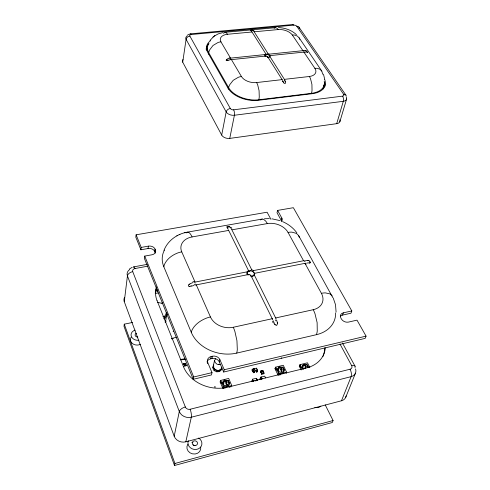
<?xml version="1.0" encoding="UTF-8"?>
<svg xmlns="http://www.w3.org/2000/svg" width="490" height="490" viewBox="0 0 490 490"><rect width="100%" height="100%" fill="white"/><g stroke="black" fill="none" stroke-linecap="round" stroke-linejoin="round"><path stroke-width="0.73" d="M226.594 383.976L226.288 382.12L226.129 383.309L226.594 383.976L226.686 383.149L226.098 382.249L226.129 383.309L226.686 383.149M253.985 371.555L254.053 372.59L253.428 372.743L253.226 371.298L253.869 371.157L253.985 371.555L253.348 371.702L253.428 372.743M252.668 380.436L251.738 381.085L252.668 380.436L253.061 381.453L252.368 380.589M336.091 312.063L335.515 304.707L333.237 298.024M260.582 378.605L259.663 379.119L260.288 379.021C260.76 377.735 261.286 380.914 260.484 378.641M260.986 379.474L260.588 378.464M260.723 372.069L260.643 371.071L261.733 374.256L263.792 373.754L263.859 372.982L263.406 373.3L263.792 373.754L262.861 371.751M277.432 323.737L276.709 325.434L275.221 324.784M281.26 357.951L281.75 357.957M257.44 379.83L256.264 378.323L252.491 379.223L252.399 380.326L253.012 381.685M253.796 369.717L253.777 369.619M213.609 366.563L213.07 367.825L213.254 366.055M283.41 372.026L283.643 369.926L282.822 367.206L279.196 366.906L277.597 368.817L277.793 370.146L278.853 370.195M261.531 377.006L260.435 377.294L260.312 378.36L260.931 379.713M185.367 363.537L184.05 363.819L184.614 365.252L185.937 364.928L185.367 363.537L184.05 363.819L184.614 365.252M346.124 395.896A8.691 6.94 26.4 0 1 341.481 400.771L185.82 441.815A9.163 8.067 11.1 0 1 174.189 436.223L124.27 301.668L127.437 275.894A8.477 6.431 5.5 0 1 129.691 269.512M132.502 322.463L124.264 324.178L124.001 326.316L174.507 465.5L332.287 422.521L333.084 420.53L325.225 404.875M270.939 219.361L267.093 212.225L136.11 234.802L135.81 237.185L140.9 249.796L148.06 248.516A5.329 3.951 6.8 0 1 154.705 251.45L155.073 252.35A5.335 3.957 6.8 0 1 155.281 253.067M281.419 370.63L281.523 369.821L280.85 368.97L281.419 370.63L281.089 368.829L280.935 369.993L281.523 369.821M140.9 249.796L141.218 247.419L136.11 234.802M305.821 367.31L305.221 367.482L305.374 366.33L305.711 368.113L305.117 366.471L305.821 367.31L305.711 368.113M252.662 371.8L252.95 370.789L252.24 369.221L256.558 368.186L257.275 369.748L256.987 370.759L252.662 371.8L251.952 370.232L252.24 369.221M141.218 247.419L148.397 246.139A5.341 3.951 6.8 0 1 155.054 249.085L155.428 249.98A5.347 3.957 6.9 0 1 151.955 254.782L144.734 256.092L144.403 258.469L193.207 379.291L211.466 374.942L212.005 372.645L207.717 362.465A5.837 4.784 13.3 0 1 211.172 356.536L212.47 356.236A5.837 4.784 13.4 0 1 219.881 359.635L224.255 369.742L223.679 372.039L365.166 338.376L366.061 336.134L357.008 320.142L348.519 322.083A5.494 4.11 22.4 0 1 341.383 318.947L340.918 318.102A5.488 4.104 22.4 0 1 343.361 312.841L351.808 310.948L293.363 207.699L277.616 210.412L277.015 212.703L281.248 220.439A4.98 3.497 15 0 1 281.523 221.094M148.06 248.516L148.397 246.139M256.558 368.186L256.46 368.645M154.705 251.45L155.054 249.085M339.815 119.799A6.021 3.687 15.9 0 1 336.704 123.67L229.755 138.401A6.296 4.061 11.3 0 1 221.694 135.081L182.715 62.169L186.084 39.329A5.96 3.424 9.5 0 1 187.002 36.18M155.073 252.35L155.428 249.98M166.876 313.38L165.767 320.558L165.136 321.85M208.489 54.176L208.734 52.718A12.856 9.445 -30.7 0 1 209.597 49.986L213.003 45.472L217.995 42.52A10.566 7.773 -30.6 0 1 220.966 41.864A11.307 6.474 11 0 1 227.464 34.276L252.001 31.997L265.874 53.918A2.438 1.409 12.5 0 0 265.396 54.531L230.527 58.126L220.959 41.864M223.354 383.088L223.403 382.776M221.823 367.469L221.627 368.566L220.169 370.06M212.985 367.053L213.119 368.89L214.118 370.593L216.788 371.818L217.37 371.255L220.053 370.728L221.462 369.27L221.756 367.641M228.371 89.156L228.652 87.686A13.359 9.384 -30.5 0 1 229.59 84.923L233.185 80.323L238.379 77.261A10.982 7.73 -30.5 0 1 241.441 76.544A11.742 6.995 12 0 0 256.582 82.559L282.142 79.625L282.405 80.066M221.694 135.081L226.172 111.898A3.859 2.664 -29.1 0 1 230.331 108.486A2.579 1.611 11.4 0 0 233.626 109.821L342.565 96.138A2.462 1.458 15.8 0 0 343.668 94.331L296.781 26.264A2.279 1.256 13.2 0 0 293.835 25.137A3.436 1.476 85.2 0 0 292.408 24.763M183.799 363.923L183.891 363.464L185.312 363.372L185.992 365.791L184.669 366.097L183.799 363.923L184.669 366.097L184.601 365.687M183.995 363.678L184.761 365.644L183.891 363.464M229.755 138.401L234.41 115.248A3.871 1.421 82.7 0 0 233.626 109.821M185.189 364.021L185.214 363.163M185.759 365.43L185.992 365.791L185.557 364.707M184.516 365.718L186.09 365.338L185.122 363.617M174.189 436.223L179.297 411.514L127.437 275.894A5.133 3.069 -22 0 1 132.741 271.65A3.405 2.573 5.6 0 1 135.02 268.538L147.772 266.162M254.126 369.013C254.181 368.37 252.956 368.658 253.495 369.16L254.518 369.019L253.367 368.774M174.507 465.5L174.942 463.479L124.264 324.178M193.207 379.291L193.703 376.982L144.734 256.092M185.82 441.815L191.308 417.211A5.843 1.574 77.7 0 0 190.145 409.254A3.798 3.259 11.4 0 1 185.336 406.976L132.741 271.65M207.454 363.617L207.717 362.465M206.994 362.006A5.825 4.784 13.3 0 1 210.639 358.845L211.172 356.536M260.643 371.071L261.881 373.748L260.643 371.071L262.701 370.569L263.945 373.245L261.881 373.748L261.733 374.256L260.894 371.984M210.639 358.845L211.937 358.545L212.47 356.236M214.118 370.593L214.344 370.066L215.551 369.84L218.081 370.483L217.37 371.255L219.924 369.913C217.756 371.169 215.086 370.177 213.677 368.278L213.175 366.3L214.516 360.64L215.753 358.496M223.679 372.039L219.324 361.945L219.881 359.635M162.025 303.414L162.3 302.361M229.314 387.443L229.436 386.984M230.796 387.082L230.919 386.622M332.839 297.657L298.582 235.5L296.395 233.381L291.899 232.15A14.951 8.63 -28.5 0 0 288.046 232.425A16.219 11.558 15.1 0 0 267.32 223.587L231.886 229.828L251.762 269.843L249.631 270.995M253.042 370.318L253.397 370.066L253.183 370.354M281.248 220.439L281.866 218.148L277.616 210.412M286.289 373.233L286.577 372.173L283.263 365.277L275.619 367.163L274.988 368.676L278.026 375.046M221.584 368.382L221.045 370.299L219.232 371.641L216.788 371.818M261.721 373.392L263.792 372.853L262.879 370.875L260.821 371.377L261.721 373.392L263.792 372.853L262.879 370.875M262.818 370.728L260.496 371.579L260.882 372.033M336.704 123.67L343.306 101.308A6.137 3.651 15.8 0 0 346.271 97.13M339.87 121.673L346.62 98.986M223.991 385.391L222.864 383.486L224.383 380.142L228.132 380.442L229.798 383.223L228.885 385.214L226.607 386.077L223.489 384.913L222.632 382.127L224.383 380.142L226.588 381.202L228.94 383.235L229.798 383.223M274.988 368.676L275.919 367.745L275.564 368.266M277.793 370.146L279.196 366.906L283.643 369.926L284.568 369.889L283.784 371.812L281.621 372.639L278.559 371.506L277.597 368.817M303.328 369.46L302.122 367.635L303.475 364.419L307.065 364.719L308.847 367.377L307.892 367.42L303.475 364.419L301.944 366.312L302.955 368.976M279.269 374.776L279.122 375.236L278.026 373.858L278.541 374.997M256.429 379.34L256.662 378.672M222.944 388.539L220.126 381.943L220.672 380.424L228.689 378.439L231.764 385.581L225.112 387.155L223.152 386.243L220.672 380.424M164.009 318.77L166.447 312.577M340.317 316.369A5.476 4.104 22.4 0 1 342.541 315.101L343.361 312.841M254.053 372.59L253.869 371.157L253.195 371.396M257.079 371.861L256.889 370.465L257.079 371.861L256.454 372.014L256.209 370.648L256.454 372.014M351.808 310.948L350.969 313.208L342.541 315.101M213.07 367.825L213.683 366.275L213.861 368.027L215.551 369.84M341.481 400.771L351.14 376.639A8.943 6.97 25.4 0 0 355.587 368.878M345.738 397.286L355.483 373.153M226.723 384.907L227.048 384.105L226.202 384.393L226.723 384.907L227.238 384.619L227.048 384.105M281.585 371.53L281.921 370.74L281.07 371.034L281.585 371.53L282.069 371.255L281.921 370.74M301.166 369.968L299.28 366.183L299.954 364.676L307.457 362.808L309.858 367.592M163.972 250.372C167.758 240.529 177.349 233.706 187.615 232.113L262.199 219.061L263.534 219.324L265.537 220.923A14.927 5.666 79.7 0 1 267.32 223.587M213.175 366.3L213.805 364.983M256.895 379.542L257.624 379.695L256.968 379.86M299.843 365.773L300.217 365.252M165.173 322.573L166.073 321.354M209.959 40.511L213.714 36.505M188.821 284.77L188.325 286.019L189.446 286.534M220.126 381.943L220.935 381.459M223.397 33.265L225.026 32.309L275.503 27.679L276.911 28.2A10.29 4.257 84.8 0 1 278.155 29.578A11.043 6.199 12.9 0 1 292.34 35.029A10.29 7.277 -34.7 0 1 294.968 35.145L297.357 36.082L299.127 37.84L321.783 71.044L322.72 74.241M299.727 366.073L300.064 365.712L300.578 367.69L299.727 366.073L299.28 366.183M226.454 59.602L226.141 60.313L226.907 60.546M157.266 289.584L155.704 291.134L157.847 291.029M186.133 232.952C187.425 231.182 189.667 232.689 190.481 234.14A15.417 4.741 80.1 0 1 192.056 236.94A16.764 12.342 10.3 0 0 181.753 251.866A15.747 9.396 -24.1 0 0 177.294 253.134C172.266 255.131 167.556 258.542 164.977 263.393A19.141 11.393 -24.2 0 0 163.838 266.781L191.29 332.373A35.041 27.716 13.5 0 0 236.719 353.1L316.454 334.676A34.006 25.762 19.2 0 0 335.638 312.865M189.226 284.384L189.122 284.476A3.828 3.418 -22.3 0 0 188.84 284.788M187.119 35.329L189.52 34.024M260.404 219.936L262.199 219.061M129.47 268.973L132.22 267.289M214.161 36.174L218.148 33.92L223.115 32.548M212.997 37.05L214.841 35.66M274.112 28.218L275.503 27.679M164.089 318.88L165.271 318.108L166.71 314.813L166.704 312.602M189.881 283.912L190.114 283.771A9.175 9.114 81.6 0 1 190.586 283.52L192.876 282.62M253.495 369.16L254.371 368.854M225.682 386.175L226.999 386.328L228.591 385.41L228.94 383.235L228.132 380.442L223.906 381.722M253.489 368.995L254.377 368.688M227.146 59.094L227.299 59.008A6.107 5.709 24.2 0 1 227.63 58.898L229.124 58.365M310.146 262.634L310.335 261.93L309.355 261.06M305.221 367.482L305.65 367.249M280.935 369.993L281.376 369.754M226.129 383.309L226.594 383.064M176.829 235.849L177.637 235.457M179.168 234.698L179.904 234.343M253.287 371.683L253.912 371.481M256.313 370.954L256.938 370.752M254.855 380.981L257.832 380.405M171.488 338.645L176.363 337.157M191.713 286.099L194.095 285.401M174.942 463.479L333.084 420.53M162.919 316.595L165.001 316.032M261.09 379.352L260.435 377.294L264.735 376.155L265.5 377.906M228.42 60.233L229.994 59.847M256.38 371.647L257.005 371.487M253.355 372.382L253.979 372.222L253.287 372.382M190.145 409.254L350.074 369.215A3.589 2.787 25.2 0 0 351.636 365.589L339.993 344.041M262.426 378.948L260.435 377.294M256.368 370.899L257.005 370.746M261.507 373.76L263.565 373.264M252.95 370.789L257.275 369.748M171.727 338.909L173.191 338.559M253.342 368.884L253.967 368.731M253.459 372.657L254.083 372.504M256.484 371.928L257.109 371.775M194.095 282.289L247.713 271.717A3.632 2.707 14.5 0 1 248.448 270.492L228.671 230.423L192.056 236.94M195.32 285.076L249.043 274.418A3.632 2.707 14.5 0 0 250.751 275.166L272.36 318.966M167.335 314.562L166.986 314.39L167.329 314.182M193.703 376.982L212.005 372.645M224.255 369.742L366.061 336.134M275.619 367.163L278.302 372.786L280.237 373.674L286.577 372.173M256.313 371.647L256.944 371.5M184.62 365.215L185.937 364.928M262.867 370.924L260.821 371.377L261.74 373.331M191.29 332.373A20.274 10.945 -24.8 0 1 192.588 329.004C195.516 324.031 200.496 320.576 205.751 318.402A16.678 9.028 -24.8 0 1 210.443 316.963A17.744 13.861 13.5 0 0 233.277 327.265L272.238 318.708M275.662 317.955L313.22 309.711A17.211 12.875 19 0 0 321.416 293.32L304.988 263.338L254.806 273.279A3.632 2.707 14.5 0 1 254.077 274.504L276.06 318.794M307.426 52.167L306.85 51.321A2.328 1.188 39.4 0 0 306.544 51.095M184.669 232.732L185.287 232.603M304.988 263.338L305.858 263.185M304.431 260.576L253.465 270.584A3.632 2.707 14.5 0 0 251.762 269.843M302.998 365.95L307.065 364.719L307.892 367.42M278.712 368.449L282.822 367.206L284.568 369.889M133.727 266.866L147.233 264.367M155.379 293.418L158.221 292.934M229.926 58.206L230.502 58.132M230.802 59.694L266.315 55.989A2.438 1.409 12.5 0 0 267.466 56.442L282.142 79.625M180.602 359.446L185.11 358.796M208.618 43.861A22.43 13.009 11 0 0 208.734 52.718L228.652 87.686A23.281 14.057 12 0 0 258.83 99.782L311.499 93.327A22.754 13.426 14 0 0 324.447 82.1M304.48 52.044L270.155 55.591A2.438 1.409 12.5 0 1 269.69 56.209L284.402 79.362L309.343 76.495A11.472 6.682 14 0 0 314.886 68.343A10.682 7.215 -34.2 0 1 317.581 68.41L320.013 69.304L321.783 71.044M303.512 50.617L269.231 54.139A2.438 1.409 12.5 0 0 268.085 53.692L254.169 31.789L278.155 29.578M306.93 263.044L308.829 262.885M189.979 34.416A3.589 1.194 84.2 0 1 191.339 34.502L293.835 25.137M190.506 33.847L292.836 24.524M180.522 359.832L185.716 359.403M305.503 260.447L307.5 260.478M264.453 218.748L269.359 218.614M224.947 387.933L223.55 387.976L223.152 386.243L225.639 387.915L225.112 387.155M280.69 374.427L278.712 374.476L278.302 372.786L280.69 374.427L280.237 373.674M305.203 52.032L306.863 52.154M302.122 367.635L303.181 367.684M223.948 383.535L222.864 383.486L222.632 382.127M304.235 50.617L305.595 50.801M278.387 27.587C284.972 27.814 291.66 30.123 296.475 34.717M218.558 364.254L219.03 364.309M220.028 364.652L217.144 364.272L215.269 362.637L214.516 360.64M271.962 218.816L279.962 220.61M225.026 32.309L226.313 32.861A10.523 3.853 84.3 0 1 227.464 34.276M252.044 30.111L250.684 30.215A2.297 0.496 11.9 0 0 250.727 30.3M226.202 384.393L227.238 384.619M281.07 371.034L282.069 371.255M157.462 302.312L162.607 303.506M228.891 226.429L227.605 226.294L226.882 226.729A3.375 1.372 12 0 0 226.888 226.95L226.864 227.005M304.786 368.094L305.319 368.315L305.129 367.825M282.559 221.603C288.2 224.028 293.32 227.856 296.879 232.891M229.265 226.582L229.173 226.539A3.559 1.831 -8.1 0 0 228.848 226.46M252.901 30.423L253.606 31.023M226.607 386.077L226.999 386.328M220.972 368.878L221.462 369.27M230.116 227.182L231.109 228.426M260.288 378.617L260.986 379.334M250.923 30.631L251.444 31.225M269.886 55.976L269.843 55.909A1.201 0.833 60 0 1 268.955 54.127M256.264 378.323L257.44 379.885M332.177 295.893L330.003 293.902L325.415 292.891A15.79 8.25 -28.5 0 0 321.416 293.32M283.906 82.828L283.961 82.902A2.56 1.844 39.5 0 0 284.114 83.141L285.119 83.594L285.596 82.626A4.067 3.479 -9.6 0 0 285.566 82.167L285.541 82.02A6.131 5.12 -32.7 0 0 285.45 81.72M223.691 388.264L222.999 387.308L223.471 388.49M253.924 31.434L254.157 31.777M251.756 31.636L252.001 31.997M345.866 95.078L298.906 27.085M254.586 273.628L254.304 273.095M274.872 324.319L274.957 324.435A3.908 3.228 53.5 0 0 275.196 324.809M292.34 35.029L302.918 50.66M303.886 52.087L314.886 68.343M226.601 384.43L226.086 383.658L226.3 384.16M278.185 370.765L278.975 371.99M284.402 79.362L284.666 79.809M227.899 228.995L227.139 227.703M231.439 59.608L241.441 76.544M253.765 369.007L253.746 368.841M227.972 88.022L207.821 52.571A22.767 13.206 11 0 1 210.535 40.707M191.339 34.502A2.389 1.366 9.5 0 0 189.881 36.101L230.331 108.486M288.046 232.425L303.555 260.729M299.127 37.84L299.825 39.365M342.418 342.951L355.072 366.257M231.562 229.198L231.831 229.718M228.34 229.773L228.579 230.227M283.379 81.953L282.73 80.672M275.441 368.572L276.262 370.201L275.778 368.204M302.575 365.724L303.126 366.826M299.954 364.676L302.11 369.007M298.582 235.5L299.304 237.332M252.491 379.223L253.538 381.404M272.391 319.021L272.636 319.541M278.32 368.211L278.853 369.331M284.984 80.409L285.474 81.714M274.082 322.867L273.114 320.638M262.701 370.569L263.945 373.245M252.564 380.614L252.963 381.483M220.604 381.833L221.364 383.523L221.076 382.145M181.753 251.866L195.069 282.081M196.3 284.868L210.443 316.963M223.569 381.459L224.065 382.616M157.088 300.682L183.493 366.673M276.532 319.89L277.26 322.175A9.31 8.557 -55.5 0 1 277.297 322.714M323.449 74.119L324.741 79.404M280.164 373.717L280.543 374.887M253.226 371.298L253.348 371.702M277.358 322.696L277.395 322.959A6.143 5.929 -22.1 0 1 277.42 323.737M225.804 381.006L225.964 382.421M124.27 301.668A8.25 6.419 5 0 1 124.583 297.381M350.074 369.215A5.445 2.279 75.3 0 1 351.14 376.639L191.308 417.211A9.451 8.134 11.4 0 1 179.297 411.514A5.758 2.799 -23.7 0 1 185.336 406.976M351.636 365.589A5.28 2.456 -28.5 0 1 355.011 367.561M133.304 267.356A5.065 1.268 80.2 0 1 135.02 268.538M183.456 366.685A34.269 28.04 13.5 0 0 227.844 387.167L306.287 367.996A33.283 26.093 19.9 0 0 325.317 347.833M157.051 300.689A32.45 25.064 9.8 0 1 156.518 286.803M324.631 347.937A33.204 26.086 20 0 1 322.959 356.451M155.275 293.339A32.377 25.064 9.8 0 1 156.39 288.402M140.391 344.341A6.48 5.237 4.9 0 1 132.478 343.563A6.48 5.237 4.9 0 1 131.179 337.175M200.729 447.101A7.013 6.229 13.6 0 1 192.472 453.844A7.013 6.229 13.6 0 1 187.927 444.167M320.846 406.112A6.646 5.408 25.4 0 1 314.813 407.38M191.841 442.476A6.137 5.451 13.6 0 1 192.919 442.286M193.213 445.422A2.628 2.34 13.6 0 1 194.983 445.667M138.878 340.25A6.511 5.243 5 0 1 131.32 336.403A6.511 5.243 5 0 1 135.124 330.125M198.573 438.029A7.05 6.241 13.6 0 1 201.127 446.427A7.05 6.241 13.6 0 1 192.086 448.809A7.05 6.241 13.6 0 1 188.332 440.731M137.825 337.016A2.444 1.966 5 0 1 135.215 335.552A2.444 1.966 5 0 1 136.434 333.267M236.719 353.1A20.519 6.652 78.1 0 0 237.295 349.37L236.946 340.697L234.924 331.583A16.893 5.494 78.1 0 0 233.277 327.265M316.454 334.676A19.821 7.914 77.2 0 0 317.251 331.013L317.122 322.598L315.027 313.833A16.317 6.535 77.2 0 0 313.22 309.711M163.838 266.781A33.13 24.708 10.2 0 1 164.419 250.114M248.13 275.062A3.626 2.707 14.5 0 1 249.435 271.043A3.626 2.707 14.5 0 1 254.445 273.469A3.626 2.707 14.5 0 1 250.978 276.44M249.526 271.301A1.788 0.582 -53.2 0 1 248.957 270.584M247.524 274.737A1.752 1.139 -79.8 0 1 246.844 273.212A1.752 1.139 -79.8 0 1 247.664 271.497M249.006 274.712A1.727 1.029 49.7 0 1 248.798 274.768M248.173 274.645A1.727 1.029 49.7 0 1 247.646 274.32M252.258 276.776A1.752 1.47 -49 0 1 250.843 275.166M253.348 274.884A1.795 0.588 -53.6 0 1 252.338 276.139M254.267 273.2A1.788 1.041 51.5 0 1 253.097 271.846A1.788 1.041 51.5 0 1 253.165 270.529M227.832 227.256A14.957 4.477 77.3 0 1 228.334 227.936M227.483 227.875A8.52 2.328 37.3 0 1 227.336 227.623M227.231 227.409A5.635 2.04 25.4 0 1 227.054 227.06M229.13 226.686A5.66 3.35 -16.8 0 1 229.608 226.937M229.822 226.999A8.575 5.653 -34.8 0 1 230.086 227.207M231.354 227.513A14.97 6.995 88.8 0 1 231.874 228.236M304.217 261.366A15.153 9.022 -31 0 1 305.227 261.207M307.5 260.423A8.765 7.172 75 0 1 307.934 260.484M308.13 260.453A5.794 4.355 57.5 0 1 308.798 260.631M308.896 260.772A3.454 2.193 45.8 0 1 309.362 260.986M310.17 262.652A3.62 1.629 28.9 0 1 309.968 262.744M310.103 262.873A5.745 2.236 20.1 0 1 309.649 263.007M309.704 263.014A8.655 2.052 7.9 0 1 309.343 263.069M305.331 264.135A15.147 6.125 -21.6 0 1 306.305 263.975M194.169 284.39A15.974 8.293 -23 0 1 195.547 284.059M191.645 285.872A9.114 3.05 -15.9 0 1 191.161 286.001M190.898 286.056A6.045 3.197 -17 0 1 190.157 286.215M189.998 286.423A3.626 2.53 -21.1 0 1 189.465 286.472M189.269 284.439A6.07 5.764 -13.8 0 1 189.924 283.973M192.827 281.873A15.999 11.362 -29.4 0 1 194.126 281.548M275.49 319.86A16.378 6.768 79.7 0 1 275.888 320.87M274.7 324.417A6.192 4.526 53.6 0 1 274.259 323.663M274.094 323.4A9.347 5.029 56.6 0 1 273.849 322.892M272.36 321.434A16.366 3.289 72.2 0 1 272.728 322.34M211.937 358.545A5.819 4.777 13.4 0 1 219.324 361.945M281.866 218.148A4.992 3.491 15 0 1 281.444 221.462M258.83 99.782A13.426 5.231 83.3 0 0 259.259 96.793L259.069 90.65L257.709 84.954A11.043 4.312 83.3 0 0 256.582 82.559M311.499 93.327A13.12 5.77 83.5 0 0 312.026 90.393L311.928 84.378L310.544 78.823A10.786 4.753 83.6 0 0 309.343 76.495M265.347 56.27A2.438 1.409 12.5 0 1 266.854 54.574A2.438 1.409 12.5 0 1 269.91 56.087A2.438 1.409 12.5 0 1 267.84 57.508M266.603 54.733A1.201 0.515 -57.8 0 1 266.15 54.108M267.638 53.882A1.17 0.441 -16.3 0 1 266.787 54.176M268.471 57.655A1.176 1.047 -68.8 0 1 267.534 56.785M269.267 56.424A1.207 0.521 -58.3 0 1 268.508 57.379M265.298 56.381A1.176 0.729 -69.3 0 1 264.814 55.591A1.176 0.729 -69.3 0 1 265.329 54.378M251.431 30.454A10.266 3.651 81.4 0 1 251.774 30.754M251.474 30.968A5.825 0.576 36.4 0 1 251.346 30.839M251.137 30.57A3.847 0.674 24.7 0 1 250.966 30.417M251.995 30.135A2.419 0.815 -6.6 0 1 252.191 30.172M252.148 30.276A3.853 1.66 -13.9 0 1 252.479 30.362M252.656 30.38A5.831 3.118 -29.2 0 1 252.846 30.472M253.716 30.594A10.266 4.925 -84.9 0 1 254.077 30.937M303.426 50.997A10.345 7.497 -37.9 0 1 304.131 50.96M305.595 50.721A5.905 4.582 60.2 0 1 305.889 50.801M306.017 50.789A3.902 2.603 47.3 0 1 306.477 50.966M307.426 52.203A2.444 0.668 26.1 0 1 307.291 52.216M307.573 52.338A3.883 0.76 18.2 0 1 307.297 52.357M304.266 52.54A10.327 5.947 -25.1 0 1 304.952 52.504M230.049 59.284A10.621 7.221 -28 0 1 230.913 59.143M228.273 60.099A6.058 0.778 -13.9 0 1 227.991 60.172M227.85 60.184A4.012 1.36 -13.5 0 1 227.385 60.288M227.28 60.442A2.401 1.292 -15.1 0 1 226.925 60.491M226.472 59.608A2.536 1.978 -10.5 0 1 226.668 59.437M226.772 59.425A4.03 3.436 -0.6 0 1 227.201 59.161M229.112 57.992A10.627 8.783 -40 0 1 229.945 57.851M284.378 80.489A10.768 4.9 86.4 0 1 284.641 81.077M283.747 82.871A4.067 2.475 43.1 0 1 283.459 82.406M283.33 82.204A6.143 2.499 50 0 1 283.171 81.897M282.271 81.175A10.762 3.032 75.3 0 1 282.54 81.744M266.193 56.399A1.164 0.821 58.2 0 1 265.972 56.454M323.67 84.954A22.699 13.444 14 0 1 323.057 89.002M206.915 50.562A22.375 13.034 11 0 1 207.497 47.995M182.715 62.169A5.843 3.467 9.4 0 1 182.997 59.529M342.565 96.138A3.687 1.74 83.2 0 1 343.306 101.308L234.41 115.248A6.431 4.03 11.4 0 1 226.172 111.898L186.084 39.329A3.565 2.695 -29.1 0 1 189.881 36.101M343.668 94.331A3.693 2.395 -34.5 0 1 346.154 96.273M296.781 26.264A3.424 2.444 -35.6 0 1 299.212 28.536M227.948 88.022A23.643 14.284 12 0 0 258.634 100.266L312.21 93.7A23.097 13.628 14.1 0 0 324.711 79.558M324.184 81.463A23.055 13.64 14.1 0 1 324.68 86.987M206.149 49.38A22.73 13.218 11 0 1 208.985 43.653M214.675 386.916L215.208 386.996L214.675 386.916M184.595 363.464L184.062 363.402L184.595 363.464M173.178 331.32L173.693 331.412L173.191 331.277M193.109 444.791A2.646 2.34 13.6 0 0 197.476 443.86A2.646 2.34 13.6 0 0 194.187 440.877A2.646 2.34 13.6 0 0 193.109 444.791"/></g></svg>
